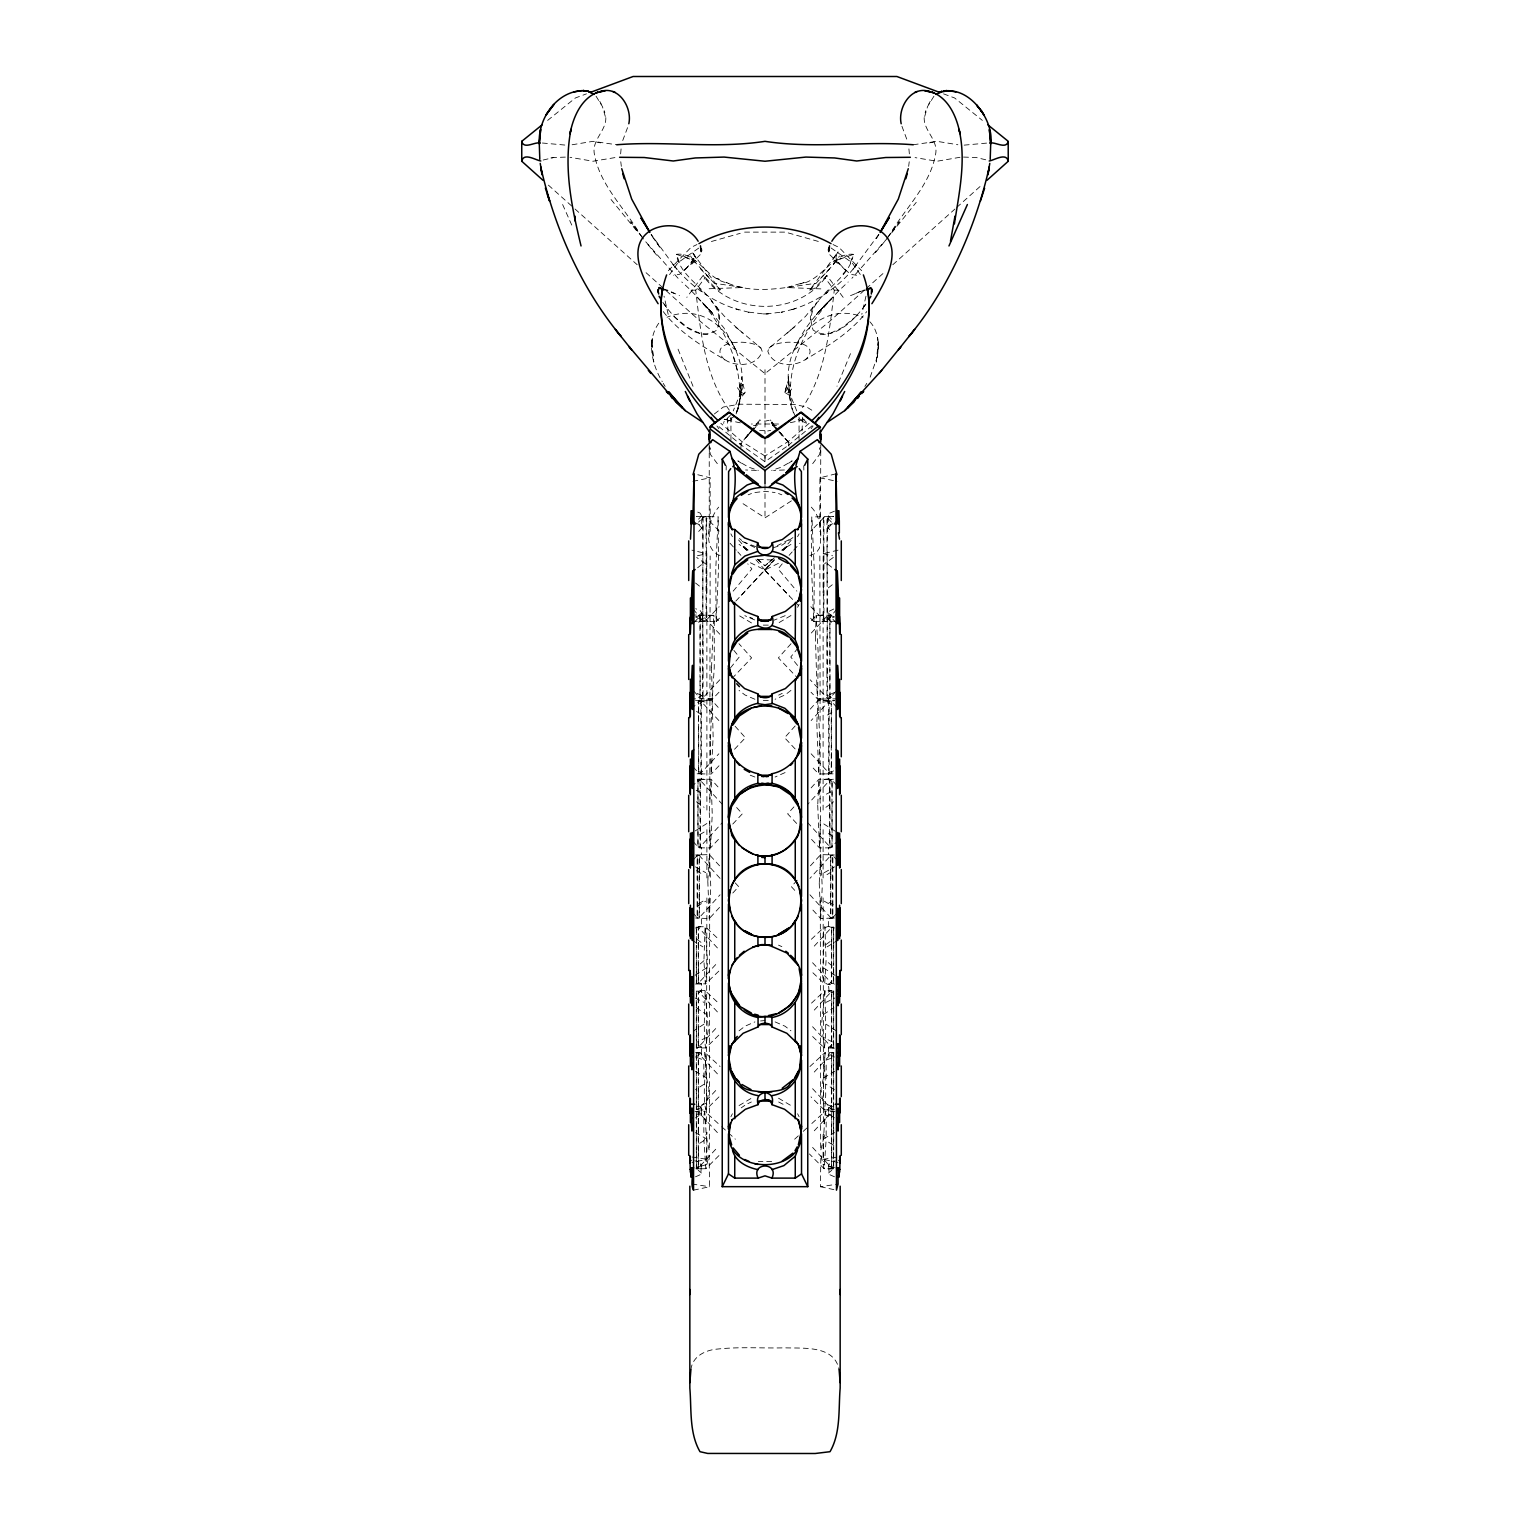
<?xml version="1.0" encoding="UTF-8"?>
<svg xmlns="http://www.w3.org/2000/svg" width="1530" height="1530" viewBox="0 0 1530 1530"><rect width="100%" height="100%" fill="white"/><g stroke="black" fill="none" stroke-linecap="round" stroke-linejoin="round"><path stroke-width="0.75" stroke-dasharray="5 3.75" d="M695.5 1176.8L700.874 1174.428L701.371 1163.469L701.658 1166.262L699.593 1162.532L694.773 1160.754M698.254 1105.234L701.677 1108.791L701.39 1106.611L701.428 1114.031L695.5 1117.895M698.273 1045.105L701.677 1047.687L701.409 1046.176L701.448 1053.96L695.5 1057.058M695.538 928.002L701.486 926.606L701.505 918.574L698.33 918.038M698.369 855.327L701.524 854.601L701.524 847.658L695.557 846.128M698.426 781.122L701.562 779.765L701.582 772.746L695.576 770.317M693.205 766.97L698.751 773.224L698.598 704.374L701.62 702.385L701.639 695.768L695.615 692.478M698.598 622.385L701.696 619.746L701.715 612.956L700.224 610.604L695.653 608.711M706.879 593.066L706.784 553.745L691.943 550.15M693.53 1190.168L709.557 1186.745L709.136 1155.093L705.865 1168.691L696.724 1168.901M709.71 897.861L709.327 1150.732L706.516 1138.856L704.737 1111.335L692.191 1111.526M709.729 876.059L709.786 820.692M709.805 799.081L709.882 734.438M709.901 723.212L709.997 646.138M809.179 423.274L788.371 441.386L765 456.017L765 461.697L741.648 445.345L717.819 425.703M809.963 555.505L815.873 553.267L819.334 548.352L820.482 542.519L820.769 444.943M838.038 1162.513L823.102 1159.3L823.102 1132.276L826.066 1140.615L824.135 1168.691L809.389 1153.945M823.102 897.957L823.656 1124.531L826.047 1115.829L825.397 1111.105L810.02 1125.162M823.102 877.952L823.102 829.662M823.102 810.078L823.102 752.741M823.102 746.449L823.121 611.751M710.016 638.565L710.149 555.964M710.207 531.35L710.111 477.819L694.027 473.803M720.037 555.505C701.677 549.174 708.409 518.594 718.698 507.138M865.253 304.948C854.467 319.923 832.167 343.198 813.157 330.04C801.012 297.91 846.568 285.269 852.86 256.791M823.35 1083.642L823.523 1098.961M826.162 1078.841L826.162 1064.153M698.694 531.446L701.773 528.041L701.639 515.782L700.128 513.105L695.538 511.173M823.37 1143.905L823.408 1161.652M826.162 1135.776L826.162 1118.774M703.838 1064.153L703.838 1078.841M820.673 452.345L820.749 446.798M703.838 1118.774L703.838 1135.776M706.592 1161.652L706.631 1143.905M726.157 470.035L726.234 465.713M811.359 939.267L824.919 926.549L826.066 960.687L824.67 984.077L811.187 971.129M698.292 982.509L701.562 983.828L701.467 991.096L695.519 993.352M718.813 971.129L705.33 984.077L703.934 960.687L705.081 926.549L718.641 939.267M833.544 1048.165L824.268 1047.859L821.591 1024.144L824.957 990.541L831.708 990.541L828.457 990.924L828.17 992.434L829.088 991.306L834.481 993.352M811.512 1003.125L824.957 990.541C824.823 1009.284 827.022 1029.021 824.402 1048.069L811.168 1035.121M698.311 926.683L705.349 926.798L707.51 962.083L705.598 983.809L695.519 984.058M796.748 410.901L790.054 394.491L788.428 376.858L788.428 382.194C784.699 342.835 821.725 299.976 862.958 317.226M833.41 1110.149L824.135 1109.843L828.055 1109.9L824.135 1109.843L820.979 1089.111L823.465 1077.904L825.11 1052.525L834.424 1052.544M820.29 897.861L820.673 1150.732L823.484 1138.856L825.263 1111.335L837.809 1111.526M809.925 1066.525L825.244 1052.391C822.872 1071.268 828.055 1090.756 824.268 1109.977L811.034 1096.895M718.832 1035.121L705.598 1048.069C702.978 1029.078 705.158 1009.054 705.043 990.541L718.488 1003.125M700.912 991.306L701.83 992.434L701.543 990.924L698.292 990.541L704.909 990.465L705.33 991.497L708.333 1029.059L705.732 1047.859L696.456 1048.165M834.5 1176.8L829.126 1174.428L828.629 1163.469L828.342 1166.262L830.408 1162.532L835.227 1160.754M799.062 417.078L799.043 439.703M802.676 417.174L801.988 431.9M718.966 1096.895L705.732 1109.977C701.945 1090.756 707.128 1071.268 704.756 1052.391L720.075 1066.525M706.477 1098.961L706.65 1083.642M835.973 473.803L819.889 477.819L819.793 531.35M834.5 1117.895L828.572 1114.031L828.61 1106.611L828.323 1108.791L831.746 1105.234M695.576 1052.544L704.89 1052.525L706.535 1077.904L709.021 1089.111L705.865 1109.843L696.59 1110.149M692.841 912.779L697.317 917.847L697.317 855.308L692.841 860.376M837.159 860.376L832.683 855.308L832.683 917.847L837.159 912.779M693.836 691.139L700.185 698.292L700.185 615.729L693.836 622.882M698.598 749.509L698.598 724.818M693.186 841.577L698.043 847.027L698.043 779.994L693.186 785.426M696.475 981.839L696.303 983.522L696.303 927.142L696.475 928.825M696.475 1045.832L696.303 1047.514L696.303 991.134L696.475 992.817M696.475 1107.797L696.303 1109.48L696.303 1053.08L696.475 1054.782M696.475 1166.529L696.303 1168.232L696.303 1111.832L696.475 1113.515M831.459 522.132L826.946 517.427L827.405 698.254L810.173 679.779M836.164 622.882L829.815 615.729L829.815 698.292L836.164 691.139M836.795 707.357L831.249 701.103L831.249 773.224L836.795 766.97M836.814 785.426L831.957 779.994L831.957 847.027L836.814 841.577M833.525 928.825L833.697 927.142L833.697 983.522L833.525 981.839M833.525 992.817L833.697 991.134L833.697 1047.514L833.525 1045.832M833.525 1054.782L833.697 1053.08L833.697 1109.48L833.525 1107.797M833.525 1113.515L833.697 1111.832L833.697 1168.232L833.525 1166.529M737.556 410.614L742.93 384.26L745.206 392.445L740.061 398.737L736.599 412.851M719.827 679.779L702.595 698.254L703.054 517.427L698.541 522.132M698.598 721.835L698.751 701.103L693.205 707.357M662.873 302.405C673.869 318.202 696.609 343.485 716.843 330.078C729.447 297.107 680.965 284.427 676.394 254.305C696.991 251.666 706.477 279.206 726.96 282.801C755.438 295.271 786.133 286.99 815.318 283.452M706.898 897.957L706.344 1124.531L703.953 1115.829L704.603 1111.105L719.98 1125.162M819.583 447.85L819.468 449.399M843.183 297.375L826.869 275.438L825.148 278.058L834.29 290.165C829.528 330.289 825.76 373.148 802.504 407.592M834.5 1057.058L828.552 1053.96L828.591 1046.176L828.323 1047.687L831.727 1045.105M620.644 153.899L621.084 148.888M834.462 511.173L829.872 513.105L828.361 515.782L828.227 528.041L831.306 531.446M730.957 439.703L730.938 417.078M720.037 878.335L699.114 855.347L699.114 917.828L720.037 894.821M809.963 894.821L830.886 917.828L830.886 855.347L809.963 878.335M719.157 531.101L706.057 517.484L706.057 620.358L719.157 606.741M718.87 720.553L700.855 701.142L700.855 773.185L718.87 753.793M722.638 804.665L699.994 780.032L699.994 846.989L722.638 822.337M717.417 947.931L698.254 927.276L698.254 983.408L717.417 962.733M717.417 1011.923L698.254 991.268L698.254 1047.4L717.417 1026.726M717.417 1073.869L698.254 1053.214L698.254 1109.346L717.417 1088.691M717.417 1132.621L698.254 1111.966L698.254 1168.098L717.417 1147.424M810.843 606.741L823.943 620.358L823.943 517.484L810.843 531.101M826.927 672.645L826.927 641.376M811.13 753.793L829.145 773.185L829.145 701.142L811.13 720.553M807.362 822.337L830.006 846.989L830.006 780.032L807.362 804.665M812.583 962.733L831.746 983.408L831.746 927.276L812.583 947.931M812.583 1026.726L831.746 1047.4L831.746 991.268L812.583 1011.923M812.583 1088.691L831.746 1109.346L831.746 1053.214L812.583 1073.869M812.583 1147.424L831.746 1168.098L831.746 1111.966L812.583 1132.621M838.058 550.15L823.216 553.745L823.121 593.066M697.183 897.288L697.183 875.868M832.817 875.868L832.817 897.288M691.331 262.72L693.817 258.57L693.243 253.311L696.552 258.895L691.885 251.915L720.209 289.763L718.89 290.375L715.696 288.367L703.188 275.343L686.817 297.375M699.994 671.154L699.994 642.868M697.89 824.976L697.89 802.026M696.475 964.952L696.475 945.712M696.475 1028.944L696.475 1009.704M696.475 1090.909L696.475 1071.669M696.475 1149.642L696.475 1130.402M827.175 551.297L827.175 586.545M830.006 642.868L830.006 671.154M831.402 724.818L831.402 749.509M832.11 802.026L832.11 824.976M833.525 945.712L833.525 964.952M833.525 1009.704L833.525 1028.944M833.525 1071.669L833.525 1090.909M833.525 1130.402L833.525 1149.642M826.927 640.917L827.405 615.768L810.173 634.242M697.183 873.286L697.183 858.139M832.817 899.87L832.817 915.017M702.825 547.032L702.825 522.113M699.994 639.464L699.994 619.478M697.89 799.253L697.89 783.035M696.475 943.398L696.475 929.781M696.475 1007.39L696.475 993.792M696.475 1069.336L696.475 1055.738M696.475 1128.088L696.475 1114.49M827.175 590.81L827.175 615.729M830.006 674.558L830.006 694.544M831.402 752.492L831.402 769.953M832.11 827.749L832.11 843.986M833.525 967.266L833.525 980.883M833.525 1031.277L833.525 1044.875M833.525 1093.223L833.525 1106.821M833.525 1151.975L833.525 1165.573M740.864 447.831L741.361 442.935L750.79 431.747M697.183 915.017L697.183 899.87M832.817 858.139L832.817 873.286M702.825 615.729L702.825 551.297M699.994 694.544L699.994 674.558M698.598 769.953L698.598 752.492M697.89 843.986L697.89 827.749M830.006 619.478L830.006 639.464M832.11 783.035L832.11 799.253M909.222 161.74L908.667 166.349M696.475 980.883L696.475 967.266M696.475 1044.875L696.475 1031.277M696.475 1106.821L696.475 1093.223M696.475 1165.573L696.475 1151.975M833.525 929.781L833.525 943.398M833.525 993.792L833.525 1007.39M833.525 1055.738L833.525 1069.336M833.525 1114.49L833.525 1128.088M740.061 398.737C752.11 355.84 715.849 297.642 667.042 317.226M793.401 412.851C780.453 363.719 812.545 313.784 848.213 281.979M699.497 874.739L699.497 898.416M830.503 898.416L830.503 874.739M706.669 549.423L706.669 588.4M703.073 641.376L703.073 672.645M701.295 723.518L701.295 750.809M700.396 800.821L700.396 826.2M698.598 944.698L698.598 965.966M698.598 1008.691L698.598 1029.958M698.598 1070.656L698.598 1091.923M698.598 1129.389L698.598 1150.656M823.331 588.4L823.331 549.423M828.705 750.809L828.705 723.518M829.604 826.2L829.604 800.821M831.402 965.966L831.402 944.698M831.402 1029.958L831.402 1008.691M831.402 1091.923L831.402 1070.656M831.402 1150.656L831.402 1129.389M699.497 898.76L699.516 917.962L696.991 917.962L697.183 916.088M830.503 874.395L830.503 857.661M706.669 588.973L706.669 616.533M703.073 673.104L703.073 695.194M701.295 751.211L701.295 770.527M700.396 826.563L700.415 847.142L697.68 847.142L697.89 845.134M823.331 548.849L823.331 521.29M828.705 723.116L828.705 703.819M829.604 800.439L829.585 779.86L832.32 779.86L832.11 781.887M698.598 966.272L698.617 983.522L696.303 983.522M698.598 1030.283L698.617 1047.514L696.303 1047.514M698.598 1092.229L698.617 1109.48L696.303 1109.48M698.598 1150.981L698.598 1166.013M831.402 944.393L831.383 927.142L833.697 927.142M831.402 1008.385L831.383 991.134L833.697 991.134M831.402 1070.331L831.383 1053.08L833.697 1053.08M831.402 1129.083L831.383 1111.832L833.697 1111.832M699.497 857.661L699.497 874.395M706.669 521.29L706.669 548.849M719.827 634.242L702.595 615.768L703.073 640.917M701.295 703.819L701.295 723.116M823.331 616.533L823.331 588.973M826.927 695.194L826.927 673.104M828.705 770.527L828.705 751.211M831.402 1166.013L831.402 1150.981M736.14 413.846L739.87 401.338L741.572 376.858L739.946 394.491L733.252 410.901M739.2 404.934C744.269 357.58 716.423 312.369 681.787 281.979M865.961 296.208L861.811 314.339M831.402 721.835L831.402 704.374L828.38 702.385L828.954 701.161L834.385 700.759M738.378 408.128L734.63 416.294L728.663 419.928L724.187 419.297L728.663 419.928M831.402 622.385L828.495 619L834.347 617.011M622.729 140.531L628.084 126.225M789.767 395.505L784.794 392.445L787.07 384.26L791.622 408.128L795.37 416.294L801.338 419.928L805.813 419.297L789.595 422.854M690.91 1369.752C692.268 1356.326 705.655 1349.862 717.78 1349.039C740.08 1346.649 762.552 1348.408 784.928 1347.834C803.9 1348.504 834.5 1345.195 839.09 1369.752M820.826 288.883L786.573 287.544L804.111 282.476L800.592 283.834C821.973 280.678 832.856 252.106 853.453 254.324L849.839 264.135M788.332 380.32L789.231 392.445L784.794 392.445L788.332 380.32L790.8 404.934M828.38 702.385L828.572 695.079L834.385 692.478M697.183 857.068L696.991 855.194L699.516 855.194L699.497 857.508M832.817 916.088L833.009 917.962L830.484 917.962L830.503 898.76M702.825 520.334L702.5 517.236L706.726 517.236L706.669 521.061M699.994 618.063L699.745 615.576L703.131 615.576L703.073 618.636M698.598 703.15L698.369 700.97L701.333 700.97L701.295 703.647M697.89 781.887L697.68 779.86L700.415 779.86L700.396 800.439M829.069 516.547L833.563 516.432L811.78 516.93L811.474 566.788L813.75 621.429L831 621.295M813.979 621.601L814.228 569.064L811.914 516.91M830.006 695.959L830.255 698.445L826.869 698.445L826.927 695.385M831.402 771.197L831.631 773.358L828.667 773.358L828.705 770.68M832.11 845.134L832.32 847.142L829.585 847.142L829.604 826.563M703.073 618.828L702.557 620.549L706.726 620.587L706.669 616.781M831.574 781.122L828.438 779.765L828.419 772.746L834.424 770.317M718.966 1155.571L705.865 1168.691L703.934 1140.615L706.898 1132.276L706.898 1159.3L691.962 1162.513M933.95 96.199L927.582 106.507L924.139 118.422L924.197 117.141C923.374 130.184 937.297 139.039 935.882 152.465C931.215 184.308 904.976 208.233 889.523 234.932M850.489 353.659L836.986 386.268M925.841 110.638L925.172 112.493M752.684 430.159L757.541 425.13L759.415 419.966L765 421.19L770.585 419.966L774.792 425.933M828.227 528.041L830.981 524.924M716.174 621.62L718.488 569.466L718.163 516.853L715.772 569.064L716.097 621.677L719.444 618.197M828.304 619.746L828.897 611.407L834.347 608.711M830.503 857.508L830.484 855.194L833.009 855.194L832.817 857.068M703.073 695.385L703.131 698.445L699.745 698.445L699.994 695.959M701.295 770.68L701.333 773.358L698.369 773.358L698.598 771.197M823.331 521.061L823.274 517.236L827.501 517.236L827.175 547.032M828.705 703.647L828.667 700.97L831.631 700.97L831.402 703.15M698.598 1166.147L698.617 1168.232L696.303 1168.232M828.438 779.765L834.424 779.114M818.78 300.894C813.233 305.541 809.236 312.617 810.594 320.019M701.428 1164.789L700.013 1166.625L695.5 1167.715M701.639 515.782L698.56 519.167M870.168 377.145L877.742 355.495L878.258 341.936L876.231 362.113L878.392 349.682L877.57 337.346L878.469 347.004C878.297 337.652 876.002 327.401 868.887 320.822M798.507 341.267L794.529 349.414C802.638 328.912 817.498 312.292 833.009 297.069M797.589 607.314L799.119 604.274M730.881 1116.766L732.411 1113.744M826.869 275.438L814.362 288.462L809.695 290.088L838.115 251.915L833.448 258.895L836.757 253.311L835.935 258.149L838.669 262.72M928.729 104.136L930.259 101.305M797.589 536.686L799.119 533.855M693.817 258.57L687.639 267.042M701.715 612.956L698.598 615.5M701.448 1107.682L695.5 1109.766M831.631 855.327L828.476 854.601L828.476 847.658L834.443 846.128M828.572 1172.975L831.765 1170.278M700.205 254.726L683.91 270.772M829.126 1114.968L828.208 1116.479L828.495 1113.687L831.746 1112.291M878.736 234.759L876.441 238.489L878.889 234.472M864.871 386.44L866.802 383.341M878.641 234.626L852.822 269.414L856.418 265.187M740.233 395.505L745.206 392.445L740.769 392.445L740.118 388.62L742.93 384.26M787.051 333.177L794.147 327.133L769.074 348.113L767.831 351.288C772.382 365.574 790.627 366.99 802.409 361.348C825.588 347.463 850.049 333.464 866.726 311.604M809.695 290.088L829.738 268.764L839.53 256.065M729.37 410.231C704.412 375.539 700.606 331.264 695.71 290.165L704.89 277.982L703.188 275.343M813.386 306.669L805.488 316.404L792.291 328.701M829.107 1054.533L828.189 1055.872L828.476 1053.711L831.727 1052.812M669.547 274.654L678 262.644L698.942 247.956M755.208 425.933L759.415 419.966M658.761 323.213C646.119 340.788 651.971 364.465 662.241 381.639M788.772 393.095L792.617 387.683M811.091 428.744L813.061 425.971M784.794 392.445L790.188 384.967M886.903 238.546L899.315 221.754L886.903 238.393M863.379 307.454L865.865 304.107M891.646 232.904L916.24 202.343M753.735 427.788L744.422 438.976L750.025 432.646L745.818 437.695L748.935 433.927M833.353 264.575L836.776 260.291L853.453 254.324M730.326 415.242L723.614 422.242M887.802 237.781L851.904 278.307M782.232 563.824L778.12 568.911L796.862 591.154M730.46 667.883L739.239 657.02L731.933 647.936M798.067 647.936L790.761 657.02L799.54 667.883M836.719 609.208L827.501 620.587L823.274 620.587L823.331 616.781M884.149 242.084L873.343 255.147M714.357 413.98L723.269 407.037L739.564 404.207L794.567 404.475L806.731 407.037L813.233 411.073M843.03 274.004L845.631 270.867M833.315 557.456L824.67 563.671M701.639 695.768L698.502 697.412M668.342 270.695L691.024 247.401L696.972 244.551M701.448 1046.979L695.5 1048.165M774.295 559.521L740.75 595.916M782.06 550.628L791.412 539.975M811.493 620.664L816.198 615.347L838.593 614.984M853.51 268.63C837.293 288.061 815.471 302.73 791.144 309.863L795.524 308.486M791.048 643.709L778.388 657.862L797.972 678.479M826.066 293.645L830.924 288.233M733.138 591.154L751.88 568.911L747.768 563.824M789.098 555.352L792.196 551.89M793.764 550.15L799.961 543.227M795.179 725.928L784.603 737.728L795.466 749.279M810.231 709.136L817.881 700.625L834.481 700.434M793.917 806.903L787.663 813.826L797.226 824.058M811.11 787.893L818.933 779.248L831.115 779.153M817.709 313.134L824.402 305.885L819.124 311.565M797.207 880.228L791.335 886.635L797.207 893.023M810.422 865.808L820.711 854.601L834.443 854.983M829.738 268.764L820.558 278.422M719.559 907.405L709.251 918.593L695.538 918M732.794 893.023L738.665 886.635L732.794 880.228M822.872 307.492L820.635 309.921L826.009 304.202L822.203 308.238M812.181 425.703L788.371 445.345M783.437 550.226L788.065 545.235L783.437 550.188M735.834 601.06L774.218 560.095L765 570.154L789.251 595.916M718.431 839.396L710.475 847.926L698.369 847.83M825.148 278.058C796.174 315.945 733.865 315.658 704.89 277.982M732.774 824.058L742.337 813.826L736.083 806.903M719.004 765.765L711.24 774.008L696.877 773.836M734.534 749.279L745.397 737.728L734.821 725.928M718.985 692.229L712.464 699.095L692.191 698.808M732.029 678.479L751.613 657.862L738.952 643.709M687.888 266.622L679.549 274.329L673.391 275.247M754.309 428.496L747.864 435.228L751.077 431.843M823.867 306.459L827.711 302.481M792.923 537.585L782.193 545.043L771.942 548.084M856.494 315.983L842.628 327.401L830.159 333.368M703.934 960.687L698.005 965.851M691.636 264.25L696.227 259.909M757.35 559.177L765 565.832L775.92 556.385M794.644 1139.2L801.471 1132.965M803.173 1131.397L808.318 1126.711M864.393 290.203L828.877 322.046L765 373.645L701.123 322.046L665.607 290.203M866.171 288.615L883.938 272.703M892.812 264.728L954.969 209.017M956.747 207.43L981.61 185.13M767.448 563.69L765 565.832L757.637 559.215M768.653 562.638L773.492 558.45M826.066 944.507L833.047 939.363M739.047 1030.799L744.919 1026.248L754.902 1021.906M706.573 967.821L694.869 975.413M790.953 690.413L785.081 694.945L775.098 699.267M825.894 807.324L833.582 801.777M790.953 615.538L778.502 622.94M739.047 1105.559L751.498 1098.177M547.625 120.411L575.376 97.977L586.468 93.846M697.604 567.783L702.27 564.092M828.342 587.845L834.481 583.006M769.074 348.113C778.789 337.518 824.823 341.037 805.258 359.913M788.983 539.688L777.336 545.694M823.427 1014.524L833.831 1007.754M739.793 444.14L741.361 442.935M790.953 544.393L781.849 550.035M703.934 1024.182L693.473 1031.01M827.08 946.86L837.331 940.548M703.934 1084.33L695.653 1089.59M706.879 823.503L694.62 831.306M786.42 446.722L765 461.697L765 436.031M741.209 1107.854L744.804 1105.368M701.582 772.746L698.426 773.625M823.465 1077.904L834.615 1071.421M824.249 872.693L834.519 866.86M829.088 991.306L828.438 983.828L831.708 982.509M812.679 463.667L819.64 454.353L820.501 449.227M731.837 419.488L723.461 423.236M788.772 463.112L792.158 460.874L781.409 467.166L771.656 470.399M704.125 832.033L697.24 836.145M703.934 1140.615L697.202 1144.861M703.054 901.132L696.628 904.938M791.412 500.865L765 517.848L741.993 503.026M823.484 1138.856L834.558 1132.64M826.984 874.644L833.391 870.647M827.558 714.988L833.506 711.412M706.535 1037.417L697.546 1041.949M826.353 794.147L833.812 790.283M826.066 1002.36L834.806 998M697.106 906.143L705.693 901.208M785.081 772.573L775.098 777.03M785.177 615.672L774.18 620.128M719.578 865.808L709.289 854.601L695.557 854.983M850.508 295.653L868.715 288.214M782.193 693.377L778.655 695.117M750.389 562.753L765 569.982L779.611 562.753M747.807 1103.666L751.364 1101.983M855.825 293.473L862.557 290.069L867.147 290.031M836.776 260.291L846.473 256.16M706.497 1103.168L697.47 1106.611M828.113 525.708L835.17 522.705M826.047 1060.137L833.104 1057.498M700.128 779.229L705.54 779.573L695.576 779.114M701.562 983.828L700.052 984.134M748.151 494.802L751.498 493.521M803.135 282.84L804.111 282.476M706.477 1164.617L696.762 1167.333M543.15 160.038L553.803 157.513L566.502 157.074M695.825 616.743L698.694 615.844M826.047 1115.829L833.104 1113.974M711.393 241.511L740.233 233.325M793.095 309.251L781.142 312.292L783.035 311.91L765 314.128L746.965 311.91L748.859 312.292L734.477 308.486M701.524 847.658L699.726 847.869M759.626 430.408L767.831 430.944M697.451 555.753L706.784 553.745M913.219 144.757L937.01 141.334L957.876 144.757M767.658 430.982L770.699 430.351M692.899 481.338L710.111 477.819M754.902 492.526L765 491.34L775.098 492.526M929.418 142.864L933.262 142.137M828.954 701.161L823.886 702.06L829.834 701.295M757.541 425.13L753.448 425.589M700.166 701.295L706.114 702.06L695.615 700.759M829.011 778.885L824.46 779.573L829.872 779.229M823.102 1159.3L837.828 1157.024M833.276 1168.901L824.135 1168.691L820.864 1155.093L820.443 1186.745L838.058 1184.01M550.953 157.953L553.803 157.513M831.67 918.038L820.749 918.593L810.441 907.405M771.675 1161.5L758.325 1161.5M572.124 144.757L592.99 141.334L616.781 144.757M614.926 157.609L592.99 161.243L569.982 157.284M960.018 157.284L937.01 161.243L915.074 157.609M834.462 918L828.591 918.593L828.514 926.606L831.689 926.683M760.544 1020.95L765 1020.548M778.54 424.02L751.46 424.02M758.325 559.406L775.098 560.133M768.309 313.918L761.691 313.918M784.412 469.978L773.568 470.399M542.385 143.017L565.832 145.14M820.329 334.496L827.137 334.19M768.29 700.472L761.711 700.472M768.29 625.12L761.711 625.12M709.136 288.749L743.465 287.506L714.663 283.318M963.498 157.074L976.197 157.513L986.85 160.038M811.569 839.396L819.525 847.926L831.631 847.83M829.337 926.53C818.454 926.09 826.43 944.698 823.14 951.545C825.225 961.854 815.7 989.222 834.481 984.058M824.364 773.931L832.894 773.778M821.84 621.486L837.752 621.18M837.809 698.808L817.689 699.134L811.015 692.229M833.123 773.836L818.76 774.008L810.996 765.765M698.713 700.606L712.119 700.625L719.789 709.174M744.594 232.12L785.406 232.12L818.607 241.511M691.024 290.165L695.71 290.165M834.29 290.165L838.976 290.165M696.303 927.142L698.617 927.142L698.598 944.393M833.697 983.522L831.383 983.522L831.402 966.272M696.303 991.134L698.617 991.134L698.598 1008.385M833.697 1047.514L831.383 1047.514L831.402 1030.283M696.303 1053.08L698.617 1053.08L698.598 1070.331M833.697 1109.48L831.383 1109.48L831.402 1092.229M696.303 1111.832L698.617 1111.832L698.598 1129.083M833.697 1168.232L831.383 1168.232L831.402 1166.147M695.921 1168.767L702.213 1168.767M827.787 1168.767L834.08 1168.767M823.446 700.568L831.287 700.606M662.853 290.031L667.443 290.069L679.492 295.653M698.885 779.153L711.068 779.248L718.89 787.893M695.519 700.434L706.554 700.568M756.432 470.399L745.588 469.978M830.274 847.869L828.476 847.658M964.168 145.14L987.615 143.017M710.111 516.719L696.475 516.432L718.163 516.853M691.407 614.984L713.802 615.347L718.507 620.664M692.249 621.18L716.097 621.677M699 621.295L708.16 621.486M697.106 773.778L705.636 773.931M702.882 334.19L709.691 334.515M834.5 1048.165L828.552 1046.979M776.552 425.589L772.459 425.13L770.585 419.966M829.948 984.134L828.438 983.828M831.574 773.625L828.419 772.746M834.5 1109.766L828.552 1107.682M698.273 1052.812L701.524 1053.711L701.811 1055.872L700.893 1054.533M856.609 275.247L850.451 274.329L842.112 266.622M834.462 928.002L828.514 926.606M692.172 1157.024L706.898 1159.3M691.943 1184.01L709.557 1186.745M695.653 617.011L701.696 619.746M740.405 422.854L726.75 420.023M596.738 142.137L600.582 142.864M834.5 1167.715L829.987 1166.625L828.572 1164.789M819.889 477.819L837.101 481.338M823.216 553.745L832.55 555.753M820.443 1186.745L836.47 1190.168M696.896 1113.974L703.953 1115.829M754.634 547.453L739.43 540.014M698.254 1112.291L701.505 1113.687L701.792 1116.479L700.874 1114.968M831.498 697.412L828.361 695.768M741.228 463.112L737.843 460.874L748.61 467.166L758.345 470.399M833.238 1167.333L823.523 1164.617M754.634 619.937L744.804 615.672M720.209 289.763L693.415 260.387L676.394 254.305L680.104 264.155M806.54 423.236L798.163 419.488M663.332 288.826L674.175 293.473M831.306 615.844L834.175 616.743M755.667 546.65L744.23 542.156M736.905 309.251L738.856 309.863C712.712 302.309 689.762 285.766 672.99 264.48L677.178 269.414L676.49 268.63M754.902 699.267L744.919 694.945L739.047 690.413M696.896 1057.498L703.953 1060.137M775.098 1021.906L785.081 1026.248L790.953 1030.799M754.902 777.03L748.151 774.41M832.53 1106.611L823.503 1103.168M943.532 93.846L954.624 97.977L982.375 120.411M749.681 617.279L752.664 618.407M778.636 1101.983L785.196 1105.387M683.528 256.16L693.415 260.387L696.839 264.671M728.242 283.28L725.889 282.381L726.96 282.801M778.502 493.521L781.849 494.802M831.402 615.5L828.285 612.956M699.822 333.368L687.352 327.401L673.506 316.002M778.502 1098.177L790.953 1105.559M751.498 622.94L739.047 615.538M694.83 522.705L701.888 525.708M698.235 1170.278L701.428 1172.975M695.194 998L703.934 1002.36M832.454 1041.949L823.465 1037.417M778.502 945.138L781.849 946.63M696.188 790.283L703.647 794.147M835.131 975.413L823.427 967.821M833.028 244.551L838.976 247.401L861.658 270.695M695.385 1071.421L706.535 1077.904M748.151 550.035L739.047 544.393M695.481 866.86L705.751 872.693M695.442 1132.64L706.516 1138.856M835.38 831.306L823.121 823.503M663.274 311.604C679.951 333.464 704.412 347.463 727.591 361.348C739.373 366.99 757.618 365.574 762.169 351.288L760.926 348.113L735.854 327.133L742.949 333.177M832.76 836.145L825.875 832.033M705.33 563.671L696.685 557.456M699.019 524.924L701.773 528.041M833.372 904.938L826.946 901.132M831.44 519.167L828.361 515.782M824.307 901.208L832.894 906.143M692.669 940.548L702.92 946.86M696.169 1007.754L706.573 1014.524M834.347 1089.59L826.066 1084.33M832.798 1144.861L826.066 1140.615M836.528 1031.01L826.066 1024.182M696.494 711.412L702.442 714.988M696.953 939.363L703.934 944.507M696.609 870.647L703.016 874.644M765 456.017L741.648 441.386L720.821 423.274M831.058 247.956L852 262.644L860.453 274.654M717.321 463.667L710.36 454.353L709.499 449.227M696.418 801.777L704.106 807.324M831.995 965.851L826.066 960.687M779.726 432.455L790.207 444.14L779.306 431.536M724.742 359.913C705.177 341.037 751.211 337.518 760.926 348.113M827.73 564.092L832.397 567.783M695.519 583.006L701.658 587.845M829.796 254.726L846.09 270.772M739.43 538.445L741.725 540.453M806.386 422.242L800.706 416.523M737.709 328.701L724.512 316.404L711.182 300.875M548.39 185.13L573.253 207.43M575.031 209.017L637.188 264.728M646.062 272.703L663.829 288.615M721.682 1126.711L726.827 1131.397M728.529 1132.965L735.356 1139.2M833.774 259.909L838.364 264.25M696.991 297.069L710.876 311.565L703.991 304.202L707.797 308.238M678.096 278.307L642.198 237.781M709.614 278.517L700.453 268.859M702.289 302.481L706.133 306.459M611.044 199.512L638.354 232.904M772.459 425.13L777.297 430.179M778.923 431.862L790.207 444.14M765 570.537L799.081 606.186M810.556 618.197L813.826 621.62M746.564 550.188L741.935 545.235L746.564 550.226M765 569.982L755.705 559.502M707.128 307.492L710.876 311.565M712.292 313.134L708.562 309.022L724.015 328.07L735.471 349.414L731.493 341.267M699.076 288.233L703.934 293.645M730.04 543.227L736.236 550.15M737.804 551.89L740.903 555.352M596.05 96.199L602.418 106.507L605.861 118.422L605.803 117.141C606.626 130.184 592.703 139.039 594.118 152.465C598.785 184.308 625.024 208.233 640.477 234.932M738.588 539.975L747.96 550.666M811.302 507.138C818.78 514.883 821.189 526.091 820.749 536.571M838.421 262.299L842.361 267.042M656.657 255.147L645.851 242.084M779.114 431.594L783.838 437.427M777.928 430.217L771.522 422.548L777.756 429.739L771.522 422.548L774.256 425.856M673.582 265.187L651.359 234.626M693.281 609.208L702.5 620.587L703.226 618.847M643.097 238.393L630.685 221.754L643.097 238.546M664.116 304.107L666.621 307.473M716.939 425.971L718.909 428.744M737.384 387.683L741.228 393.095M690.546 255.988L693.415 260.387M663.198 383.341L665.129 386.44M651.264 234.759L653.559 238.489L651.111 234.472M701.046 701.161L701.62 702.385M599.741 101.305L601.271 104.136M730.881 533.855L732.411 536.686M797.589 1113.744L799.119 1116.766M693.014 386.268L677.752 348.381M562.619 204.523L572.316 226.344M901.916 126.225L907.271 140.531M716.614 306.669L719.33 313.057L719.406 320.019M604.828 112.493L604.159 110.638M733.406 356.968L737.288 370.528M826.927 618.828L827.443 620.549L826.869 615.576L830.255 615.576L830.006 618.063M668.189 314.339L664.039 296.208M621.333 166.349L620.778 161.74M908.916 148.888L909.356 153.899M788.639 442.935L788.964 446.186M710.532 449.399L710.417 447.85M739.812 384.967L740.118 388.62M728.012 431.9L727.324 417.174M803.766 465.713L803.843 470.035M709.251 446.798L709.327 452.345M819.851 555.964L819.984 638.565M820.004 646.138L820.099 723.212M820.118 734.438L820.195 799.081M820.214 820.692L820.271 876.059M709.251 536.571L709.231 444.943M765 369.667L765 433.698M765 484.876L765 517.848M706.879 611.751L706.898 746.449M706.898 752.741L706.898 810.078M706.898 829.662L706.898 877.952M815.394 636.212L817.25 697.833L817.689 699.134L823.962 699.019L817.536 699.095L818.301 655.471L816.198 615.347L815.394 636.212M816.81 723.747L818.76 774.008L819.755 737.69L817.881 700.625L816.81 723.747M817.728 805.296L819.525 847.926L820.73 812.583L818.933 779.248L817.728 805.296M819.239 883.193L820.749 918.593L822.222 887.132L820.711 854.601L819.239 883.193M707.816 881.299L709.251 918.593L710.761 886.061L709.289 854.601L707.816 881.299M709.27 812.583L710.475 847.926L712.253 814.591L711.068 779.248L709.27 812.583M710.207 741.189L711.24 774.008L713.133 736.963L712.253 700.778L710.207 741.189M711.546 667.692L712.311 699.134L714.242 667.482L714.281 619.554L713.802 615.347L707.434 615.27L713.669 615.366L711.546 667.692M651.742 341.936L653.769 362.113L651.742 341.936M651.78 342.07L651.531 347.08L652.43 337.346L651.78 342.07M818.78 311.948L816.37 314.645L820.061 310.514L818.78 311.948M829.356 300.76L825.626 304.623L831.345 298.809L829.356 300.76M822.7 615.251L816.332 615.366L822.566 615.27M712.464 699.095L705.904 699L712.311 699.134M719.272 279.301L716.881 278.613L719.272 279.301M711.221 311.948L709.939 310.514L713.63 314.645L711.221 311.948M659.679 247.019L653.635 238.317L659.679 247.019"/><path stroke-width="1.5" d="M689.82 1157.082L689.82 1162.953L690.393 1156.757M692.497 1113.132L689.82 1112.769L689.82 1097.966M692.497 1056.255L689.82 1055.662L689.82 1035.906M689.82 996.202L689.82 970.46L689.82 996.202L692.516 997.044M689.82 792.846L689.82 766.052L690.164 773.549L693.109 773.74M689.82 717.647L689.82 692.421L690.011 698.445L693.186 697.814M689.82 633.592L689.82 618.177L690.011 621.142L691.464 616.303M691.847 1177.182L690.298 1171.75L689.877 1155.552M692.899 1111.928L690.106 1111.985L689.896 1099.649M690.393 1066.104L690.393 1034.854M690.393 938.674L690.393 905.225M690.221 927.027L689.82 907.94L689.82 935.863L690.221 927.027L692.994 927.008M690.279 855.863L689.82 839.205L689.82 867.434L690.279 855.863L693.033 855.844M690.374 759.052L690.374 794.759M690.374 716.289L690.451 697.795M690.393 633.21L690.566 616.265M690.393 597.981L690.393 619.287M691.866 510.752L690.489 539.153M690.891 1177.182L690.891 1167.964L693.664 1167.868M690.891 1109.919L691.981 1107.969L691.981 1131.072L690.891 1118.334L690.891 1109.919L691.866 1109.919M690.891 1057.402L692.019 1043.785L692 1069.795L690.891 1057.402L691.866 1057.402M690.91 993.639L692.076 976.561L692.057 1005.784L690.91 993.639L691.885 993.639M692.115 940.281L690.929 917.885L692.134 908.265L692.669 940.548M690.948 855.06L692.229 832.435L692.191 865.445L690.948 855.06L691.904 855.06M692.363 750.675L692.306 788.505L690.967 770.049L692.363 750.675L693.683 749.91M690.986 700.625L692.516 665.321L692.421 709.518L690.986 700.625L691.962 700.644M692 616.8L691.005 616.781L691.024 608.29L692.707 571.187L695.175 569.523M695.691 523.968L691.024 523.623L691.044 510.771M728.471 594.042L728.471 661.228M728.471 587.29L728.471 523.834M731.55 573.578L734.744 564.838L734.744 529.533L731.799 529.265M801.529 1133.749L801.529 1173.873L795.256 1178.119L771.923 1178.119C779.516 1161.997 750.484 1161.997 758.077 1178.119L734.744 1178.119L728.471 1173.873L728.471 1133.749M798.086 1119.96L784.584 1109.269L771.962 1104.641C777.221 1084.062 746.372 1097.928 739.411 1083.03C727.974 1072.358 725.239 1053.443 734.323 1040.476M798.201 1044.263L786.86 1033.285L772 1026.936L771.885 1017.201L765 1016.436L758.115 1017.201L758 1026.936L743.14 1033.285L731.799 1044.263M798.201 965.392L786.86 952.999L772.057 946.496L772.057 936.8C783.398 934.562 793.477 926.778 798.201 916.183M798.947 886.616C794.166 875.581 783.953 867.089 772.095 864.813L772.095 855.06C783.494 852.899 792.942 844.885 798.469 834.921M729.351 749.872C734.094 761.73 745.301 771.082 757.847 773.683L757.866 783.379L760.028 783.685L772.019 783.513L772.153 773.683C784.699 771.082 795.906 761.73 800.649 749.872M731.34 676.222L744.613 688.577L757.809 693.855L757.943 703.685L765 704.718L772.057 703.685L772.191 693.855L785.387 688.577L798.66 676.222M732.239 677.025C724.646 662.433 730.365 643.116 744.23 634.51C751.976 624.144 777.948 635.696 772.229 616.475L785.387 611.407L798.297 601.003M733.692 604.14C724.111 590.025 729.6 569.294 744.23 560.975C752.358 551.278 777.795 561.95 772.287 542.729L782.289 539.574L795.256 529.533L798.201 529.265M798.201 724.723L795.256 718.048L795.256 679.263M798.201 647.171L795.256 639.827L795.466 602.418M798.698 504.441C794.778 498.225 792.769 463.915 797.187 466.707M801.529 668.304L801.529 738.206M801.529 517.503L801.395 471.603L799.253 468.658M693.014 474.74L698.77 454.219L712.655 439.665L729.944 451.369L722.236 459.096L722.236 1186.668L807.764 1186.668L807.764 459.096L800.056 451.369L817.345 439.665L831.23 454.219L836.986 474.74M839.607 1122.504L839.607 1098.597M839.607 1002.992L839.607 972.831M839.607 905.225L839.607 938.674M839.607 868.065L839.607 833.142M839.626 794.759L839.626 759.052M839.626 679.148L839.626 716.289M692.707 571.187L692.593 623.379L691.56 615.003L691.005 616.781M694.83 522.705L692.803 521.998L694.027 473.803L693.53 1190.168C689.609 1183.359 694.926 1171.483 690.891 1167.964M732.813 466.707C736.466 461.199 735.892 499.679 731.302 504.441M689.82 1112.769L690.106 1111.985M689.839 1294.514L689.858 1289.522M689.82 1055.662L690.011 1052.659L692.918 1052.678M709.251 441.979L709.346 433.908L709.231 438.498M711.813 426.201L764.637 467.645L818.187 426.201L800.668 412.526L768.194 437.102L765 438.135L761.806 437.102L729.332 412.526L710.341 426.334L710.379 429.184L765 470.532L820.424 427.501L801.204 412.086L765 437.79L728.796 412.086L710.341 426.334M657.843 291.981L659.22 287.583L663.332 288.826M840.161 1037.264L839.855 1052.717L837.082 1052.678M709.231 439.779L709.652 430.064M689.839 792.865L690.355 781.849L693.09 781.83M689.992 715.141L690.451 705.292L693.167 705.292M690.145 634.281L690.566 623.513L693.281 623.494M820.271 431.594L820.004 438.785M840.123 1155.552L839.702 1171.75L838.153 1177.182M840.104 1099.649L839.894 1111.985L837.101 1111.928M689.858 1382.642L690.91 1369.503M728.299 978.76L728.471 904.02M728.299 1055.528L729.714 1045.908M728.299 1128.949L728.452 1125.984M691.024 523.623L691.943 516.337L692.803 521.998M954.988 216.113L950.474 241.281M540.817 160.994C535.519 160.134 523.604 152.178 521.749 161.243L543.054 180.349M521.807 160.268L521.749 161.243L521.749 141.334L542.079 124.886M989.738 143.055C995.189 141.525 1006.185 149.844 1008.251 141.334L987.921 124.886M1008.193 142.137L1008.251 161.243L986.946 180.349M990.197 159.311L990.732 143.112L989.355 129.438L990.675 143.935C994.844 118.881 964.684 78.814 935.977 94.42M837.885 940.281L839.071 917.885L837.866 908.265L837.331 940.548M840.18 996.202L840.18 970.46L840.18 996.202L837.484 997.044M801.165 662.414L799.941 671.421L795.677 680.525M839.109 1109.919L838.019 1131.072L838.019 1107.969L839.109 1109.919L838.134 1109.919M801.089 827.673L801.49 823.255M801.089 985.339L801.49 980.94M801.089 749.069L801.701 742.547M801.28 670.025L801.701 665.799M835.17 522.705L837.197 521.998L838.058 516.337L838.976 523.623L834.309 523.968M839.109 1057.402L838 1069.795L837.981 1043.785L839.014 1048.222L839.109 1057.402L838.134 1057.402M801.28 526.186L801.548 519.626M839.09 993.639L837.943 1005.784L837.924 976.561L839.09 984.039L839.09 993.639L838.115 993.639M772.287 542.729C771.56 550.418 758.44 550.418 757.713 542.729L744.613 537.948L734.744 529.533M839.779 917.56L840.18 907.94L840.18 935.863L839.779 917.56L837.006 917.579M662.394 288.501C654.381 338.474 679.913 388.084 714.816 422.452M989.776 163.366L987.921 174.841L989.279 166.885C976.102 225.885 949.002 288.52 908.763 336.657L914.653 329.409M728.452 817.747L728.911 814.381M728.452 975.509L728.911 972.181M731.914 1119.96L745.416 1109.269L758.039 1104.641C759.301 1098.177 770.699 1098.177 771.962 1104.641M772.229 616.475C770.833 622.959 759.167 622.959 757.771 616.475L744.613 611.407L731.703 601.003M954.395 223.896C959.157 192.837 966.367 160.593 959.004 129.323L960.037 133.722M569.963 133.722L570.996 129.323C563.308 168.071 571.971 208.233 581.037 245.967M871.316 294.009L871.603 288.462L866.649 288.826M908.265 168.721L898.32 199.053L880.133 232.464M772.191 693.855C769.992 699.038 760.008 699.038 757.809 693.855M758 1026.936C760.238 1021.983 769.762 1021.983 772 1026.936M628.811 123.758C632.464 107.559 618.502 84.896 599.97 91.666L605.115 90.767L595.878 92.909L598.134 92.087C581.821 97.977 573.731 115.974 570.384 131.886M839.052 855.06L837.809 865.445L837.771 832.435L839.052 845.937L839.052 855.06L838.096 855.06M839.721 847.639L840.18 839.205L840.18 867.434L839.721 847.639L836.967 847.658M758.039 1104.641C753.104 1084.368 783.303 1097.565 790.57 1083.049C801.816 1072.53 804.551 1054.38 796.308 1041.261M729.906 889.905L728.376 900.367L730.403 911.918M800.286 675.38L801.089 672.129M730.346 969.867C726.253 983.293 730.747 998.861 741.725 1007.715M800.094 910.866L801.624 900.367L799.578 888.834M907.252 173.579L905.856 178.742M837.197 521.998L835.973 473.803L836.47 1190.168L838.058 1184.01L838.038 1168.155L839.109 1167.964L836.336 1167.868M710.761 442.744L711.603 440.525M728.911 586.009L729.714 582.93M800.286 601.194L801.548 589.069M799.655 1067.787L801.012 1054.591L798.335 1044.397M800.286 1138.052L801.089 1134.973M730.346 653.386L728.988 666.506L731.665 676.662M800.649 1065.53C798.928 1080.754 787.166 1093.262 771.962 1095.614M730.346 1123.039L728.988 1135.509L731.665 1144.842M839.894 1111.985L837.503 1113.132M799.655 526.856C803.231 516.91 800.037 504.977 792.062 498.091M800.056 451.369L795.944 465.407M800.649 988.303C798.392 1002.934 786.554 1014.964 772.019 1017.488M829.528 245.795L828.801 251.628M758.077 1178.119L765 1175.843L771.923 1178.119M772.153 773.683L766.645 776.609M984.612 188.209L980.405 201.08M729.714 810.977L730.881 807.591M798.507 833.831C817.479 755.342 691.617 780.53 739.411 845.44M731.493 806.673L728.835 820.271L731.493 833.831M798.507 601.118L801.165 588.801L798.335 576.064M798.507 993.429L801.165 979.984L799.157 968.777M797.493 1150.311L795.256 1156.221L795.256 1178.119M731.493 727.553L728.835 740.903L731.665 754.615M731.799 965.392C739.985 953.171 757.656 940.204 772.057 946.496M701.199 251.628L700.472 245.795M666.64 274.903C647.592 326.961 680.295 384.527 717.551 420.061M731.799 647.171C734.783 635.352 746.353 627.912 757.771 625.598L757.771 616.475M798.335 754.615L801.165 740.903L798.507 727.553M731.665 1044.397L728.835 1057.766L730.824 1068.705M731.493 650.403L737.077 641.395L747.807 632.999M798.335 676.643C804.474 662.892 800.324 645.431 788.256 636.27C780.377 627.147 766.262 631.048 757.771 625.598M731.799 724.723C735.337 713.19 746.449 705.751 757.809 703.322M948.963 245.967L967.381 204.523M731.914 804.072C736.217 793.248 746.583 785.617 757.866 783.379M731.665 576.083L728.835 588.801L731.493 601.118M797.761 601.481C804.895 588.476 800.171 571.13 788.275 562.638C780.434 550.551 752.225 563.04 757.713 542.729M732.239 1119.539C707.797 1179.687 822.184 1179.707 797.761 1119.539M798.335 1144.861L801.165 1132.181L798.507 1119.883M731.053 886.616C737.517 871.259 755.686 860.721 772.095 864.813M690.91 984.039L691.885 984.039M844.675 391.508L832.97 413.846L820.654 431.747M842.361 396.327L840.142 400.917L842.533 395.964M728.471 1173.873L722.236 1186.668M797.761 529.877C821.381 473.153 708.62 473.133 732.239 529.877M804.589 465.35L807.764 459.096M869.977 298.025L870.914 296.208M731.665 806.291L739.43 794.797L750.962 787.07M732.774 725.124L739.411 715.906L751.345 708.141M798.335 993.831L790.57 1005.191L778.636 1012.994M795.007 1077.197L798.335 1071.153M732.774 574.133L737.077 567.783L747.807 559.789M795.007 1150.656L797.226 1146.792M795.657 758.899C827.29 689.59 704.374 687.601 733.692 758.077M837.637 750.675L839.033 770.049L837.694 788.505L837.637 750.675L836.317 749.91M772.095 855.06C756.623 860.223 738.99 848.423 731.531 834.921M871.89 303.705C884.168 284.236 905.607 248.415 880.228 230.992C864.794 221.448 841.328 225.025 831.842 241.262M818.952 417.327L815.069 423.102M788.753 471.393L798.01 458.388L786.018 473.019L788.199 471.355M730.747 468.658L728.605 471.603L728.471 517.503M793.496 923.279L795.715 920.219M860.243 393.229L844.79 410.595L827.328 422.28M793.267 923.661L795.39 920.811M898.34 349.854L901.055 346.411L879.157 373.397M737.307 957.493C728.93 967.209 726.406 981.572 731.493 993.429M913.888 330.346L899.678 348.132M735.375 1038.698L737.307 1036.365M881.701 370.356L848.366 406.961L854.639 401.147M853.51 401.74L861.466 391.718L847.524 408.07L853.644 402.065M863.016 392.196L863.666 391.451L861.677 393.669M737.077 498.627C729.695 506.143 726.482 518.02 730.824 527.888M815.184 422.452C850.087 388.084 875.638 338.474 867.625 288.501M734.744 564.838L744.957 556.002L757.732 551.374M795.256 1156.221L783.896 1165.611L771.923 1169.647M734.744 494.305L747.08 485.029L753.755 482.658L760.716 486.808M859.382 396.174L857.202 398.469L858.406 397.188M790.57 765.268L792.693 763.107M792.923 1079.836L782.174 1088.251M812.449 420.061C849.724 384.527 882.408 326.961 863.36 274.903M844.79 410.595L847.697 407.879M792.923 1153.123L782.174 1161.098M739.411 955.294L744.23 951.22M789.078 927.754L778.808 934.256M769.284 486.808L795.237 467.606M771.579 484.188L783.857 474.683M786.21 472.866L792.597 467.97M741.209 495.318L747.807 491.13M788.122 928.634L778.502 934.256M867.147 290.031L870.761 287.583M698.942 243.614C739.162 221.563 790.838 221.563 831.058 243.614M839.855 1052.717L840.18 1055.662L837.503 1056.255M959.616 131.886C956.269 115.974 948.179 97.977 931.866 92.087L934.122 92.909L924.885 90.767L930.03 91.666C911.498 84.896 897.536 107.559 901.189 123.758M917.101 91.494L914.73 92.45M768.385 783.284L766.645 783.437M590.905 92.202L633.114 76.5L896.886 76.5L939.095 92.202M753.582 707.453L761.519 705.598M776.418 1013.682L768.481 1015.538M709.576 427.501L711.813 426.813M751.364 786.917L761.519 784.374M731.799 916.183C738.34 931.713 755.954 939.554 772.057 936.8M752.664 946.955L761.864 944.909L771.254 945.291M763.355 783.437L761.615 783.284M761.615 776.456L768.385 776.456M583.695 90.653C556.977 90.576 537.566 118.747 539.325 143.935L540.645 129.438L539.268 143.112L539.803 159.311M574.075 91.915L581.572 90.633M771.942 1091.789L758.058 1091.789M758.039 629.48L771.942 629.48M771.254 775.213L758.746 775.213M835.208 1104.335L839.894 1104.105M758.746 1024.545L771.254 1024.545M771.254 696.38L758.746 696.38M768.481 621.18L760.372 620.931M771.254 620.013L758.746 620.013M758.746 1101.084L771.254 1101.084M768.481 697.355L760.372 697.106M761.519 944.584L769.628 944.852M741.247 471.393L743.982 473.019L741.247 471.393L731.99 458.388L729.944 451.369M768.481 856.054L760.372 855.786M913.219 144.757C863.8 140.837 814.228 148.926 765 141.334C715.772 148.926 666.2 140.837 616.781 144.757M690.087 1160.524L691.063 1160.467M765 937.068C812.679 937.947 812.717 862.939 765 863.876C717.302 862.939 717.283 937.947 765 937.068L765 944.106M690.087 1169.379L692.899 1169.341M619.593 157.284L644.283 157.513L673.257 160.994L695.347 157.953L724.073 157.074L765 161.243L805.908 157.074L834.634 157.953L856.743 160.994L885.717 157.513L910.388 157.284M690.106 1104.105L694.792 1104.335M838.574 520.449L838.134 510.752M838.536 616.303L839.435 623.513L836.719 623.494M840.008 715.141L839.549 705.292L836.834 705.292M840.18 717.647L840.18 692.421L839.989 698.445L836.814 697.814M837.063 1044.168L839.855 1044.149M840.161 792.865L839.645 781.849L836.91 781.83M837.044 981.782L839.817 981.744M690.183 981.744L692.956 981.782M840.18 792.846L840.18 766.052L839.836 773.549L836.891 773.74M692.956 990.637L690.164 990.675M839.721 855.863L836.967 855.844M989.183 160.994C994.481 160.134 1006.396 152.178 1008.251 161.243L1008.193 160.268M690.986 1048.222L691.866 1048.222M838.038 700.644L839.014 700.625L839.014 692.134L837.484 665.321L837.579 709.518L839.014 700.625M838.077 779.095L839.033 779.095M690.221 917.56L692.994 917.579M837.101 1169.341L839.913 1169.379M838.115 928.194L839.071 928.175M838 616.8L838.995 616.781L838.976 608.29L837.293 571.187L834.825 569.523M690.929 917.885L691.885 917.885M690.948 845.937L691.904 845.937M691.024 608.29L692 608.271M690.986 692.134L691.962 692.134M690.967 770.049L691.923 770.049M839.779 927.027L837.006 927.008M690.891 1118.334L691.866 1118.334M838.134 1118.334L839.109 1118.334M838 608.271L838.976 608.29M838.038 692.134L839.014 692.134M838.077 770.049L839.033 770.049M838.096 845.937L839.052 845.937M690.279 847.639L693.033 847.658M838.115 917.885L839.071 917.885M839.014 1048.222L838.134 1048.222M690.967 779.095L691.923 779.095M690.929 928.175L691.885 928.194M838.115 984.039L839.09 984.039M839.836 990.675L837.044 990.637M540.262 143.055C534.812 141.525 523.815 149.844 521.749 141.334L521.807 142.137M692.937 1044.168L690.145 1044.149L689.839 1037.264M758.746 547.262L768.136 547.51M838.44 532.861L839.511 539.153M761.711 857.412L765 857.565M838.937 1160.467L839.913 1160.524M767.314 705.712L771.942 706.057M765 784.259L778.636 786.917M818.187 426.201L819.659 426.334M586.889 90.997L583.332 90.633L588.209 91.341L594.023 94.42M765 1099.554L769.628 1100.127M948.428 90.633L955.925 91.915M734.534 602.418L734.744 639.827M755.667 854.811C782.786 863.436 810.556 832.683 798.507 806.673M754.634 1163.642L758.058 1164.464M754.634 1014.218L758.058 1015.059M757.981 1017.488C743.446 1014.964 731.608 1002.934 729.351 988.303M758.077 1169.647C747.424 1167.581 735.433 1161.595 732.507 1150.311M772.134 783.379C783.417 785.617 793.783 793.248 798.086 804.072M772.229 625.598L784.355 630.092L795.256 639.827M772.191 703.322L784.871 708.294L795.256 718.048M758.039 1095.614C742.834 1093.262 731.072 1080.754 729.351 1065.53M772.268 551.374C783.857 553.707 796.403 560.879 798.45 573.578M818.187 426.813L820.424 427.501M776.245 482.658L782.92 485.029L795.256 494.305M778.636 558.469L788.007 563.327M615.27 92.45L612.899 91.494M778.636 708.141L788.007 713.515M751.364 1012.994L741.993 1007.582M752.664 853.855L741.725 847.582M751.192 934.256L744.555 930.756M763.355 776.609L757.847 773.683M744.804 1159.511L748.916 1161.347M751.498 934.256L744.919 930.852M779.038 631.718L787.988 636.71M750.962 1089.551L741.993 1084.521M702.672 422.28L685.211 410.595L668.534 391.718L682.476 408.07L674.654 400.42L628.945 346.411L631.66 349.854M779.038 787.07L790.57 794.797L798.335 806.291M744.23 769.341L749.681 772.363M744.23 1009.571C777.412 1035.638 822.452 983.771 790.57 955.294M785.177 492.603L788.007 494.458M659.22 287.583L662.853 290.031M737.403 467.97L743.79 472.866M785.77 951.22L788.275 953.133M746.143 474.683L758.421 484.188M734.763 467.606L753.755 482.658M676.356 402.065L681.634 406.961L675.361 401.147M682.303 407.879L685.211 410.595M739.411 1155.246L733.176 1147.883M671.594 397.188L672.798 398.469L670.618 396.174M790.57 565.66L796.824 573.042M736.733 683.757L739.43 686.683M790.57 639.081L796.824 646.884L801.012 659.889M736.466 1078.841L739.411 1082.15M668.323 393.669L666.334 391.451L666.984 392.196M736.733 762.227L739.43 765.287M790.57 715.887L796.824 723.996M739.43 1005.191L731.665 993.831M676.49 401.74L669.758 393.229M648.299 370.356L650.843 373.397M615.347 329.409L621.237 336.657C580.998 288.137 554.568 227.989 540.721 166.885L542.079 174.841L540.224 163.366M630.322 348.132L616.112 330.346M741.801 471.355L731.99 458.388L734.056 465.407M709.346 431.747L697.011 413.846L687.467 395.964M734.285 920.219L736.504 923.279M714.931 423.102L711.048 417.327M698.158 241.262C688.672 225.025 665.206 221.448 649.772 230.992C624.393 248.415 645.832 284.236 658.11 303.705M734.993 1077.197L731.665 1071.153M649.868 232.464L631.68 199.053L621.735 168.721M659.067 296.208L660.004 298.025M722.236 459.096L725.411 465.35M801.529 1173.873L807.764 1186.668M685.325 391.508L689.858 400.917L687.639 396.327M818.397 440.525L819.239 442.744M799.119 807.591L800.286 810.977M547.396 194.616L549.595 201.08L545.369 188.037M624.144 178.742L622.748 173.579M729.714 601.194L728.299 592.053M728.911 672.129L729.714 675.38M800.286 1045.908L801.701 1055.528M657.9 289.61L658.684 294.009M839.607 1156.757L840.18 1162.953L840.18 1157.082M801.089 814.381L801.548 817.747M801.089 972.181L801.548 975.509L801.529 904.02M838.995 616.781L838.44 615.003L837.407 623.379L837.293 571.187M839.09 1369.503L840.142 1382.642M728.299 522.419L728.72 526.186M728.299 665.799L728.72 670.025M728.299 742.547L728.911 749.069M728.51 823.255L728.911 827.673M839.435 616.265L840.18 633.592M820.348 430.064L820.769 439.779M575.012 216.113L575.318 221.315M801.548 1125.984L801.701 1128.949M839.435 623.513L839.855 634.281M709.997 438.785L709.729 431.594M820.769 438.498L820.654 433.908L820.749 441.979M872.1 289.61L872.138 292.001M840.142 1289.522L840.161 1294.514M839.339 532.899L839.32 520.41M839.549 697.795L839.549 705.292M839.645 773.702L839.645 781.849M838.956 510.771L838.976 523.623M757.905 855.06L757.905 864.813M757.943 936.8L757.943 946.496M841.29 540.893L841.29 580.52M841.29 634.548L841.29 679.473M841.29 717.551L841.29 756.795M841.29 795.275L841.29 831.746M841.29 869.556L841.29 903.599M841.29 940.051L841.29 970.613M841.29 1004.043L841.29 1034.624M841.29 1065.989L841.29 1096.57M841.29 1124.741L841.29 1155.322M840.18 1035.906L840.18 1055.662M840.18 1097.966L840.18 1112.769M840.161 1186.19L840.161 1388.054C838.402 1409.226 840.907 1432.864 830.006 1451.702L815.184 1453.5L707.74 1453.443L699.994 1451.702C689.093 1432.864 691.598 1409.226 689.839 1388.054L689.839 1186.19M839.607 597.981L839.607 633.21M839.607 1034.854L839.607 1066.104M839.109 1167.964L839.109 1177.182M801.529 523.834L801.529 587.29M801.529 594.042L801.529 661.228M801.529 745.512L801.529 817.02M801.529 824.441L801.529 896.561M801.529 983.006L801.529 1052.984M801.529 1060.099L801.529 1127.036M795.256 529.533L795.256 564.838M795.256 758.708L795.256 798.45M795.256 839.836L795.256 880.056M795.256 921.615L795.256 961.624M795.256 1002.609L795.256 1041.681M795.256 1081.308L795.256 1118.717M765 470.532L765 483.901M765 856.704L765 863.762M765 1016.436L765 1023.245M765 1093.204L765 1099.688M734.744 679.263L734.744 718.048M734.744 758.708L734.744 798.45M734.744 839.836L734.744 880.056M734.744 921.615L734.744 961.624M734.744 1002.609L734.744 1041.681M734.744 1081.308L734.744 1118.717M734.744 1156.221L734.744 1178.119M728.471 668.304L728.471 738.206M728.471 745.512L728.471 817.02M728.471 824.441L728.471 896.561M728.471 983.006L728.471 1052.984M728.471 1060.099L728.471 1127.036M690.374 679.148L690.374 700.434M690.393 833.142L690.393 868.065M690.393 972.831L690.393 1002.992M690.393 1098.597L690.393 1122.504M688.71 540.893L688.71 580.52M688.71 634.548L688.71 679.473M688.71 717.551L688.71 756.795M688.71 795.275L688.71 831.746M688.71 869.556L688.71 903.599M688.71 940.051L688.71 970.613M688.71 1004.043L688.71 1034.624M688.71 1065.989L688.71 1096.57M688.71 1124.741L688.71 1155.322M828.591 250.423L828.763 248.3L828.591 250.423M889.026 217.948L881.012 231.03L889.026 217.948M546.306 114.54L553.86 104.499L546.306 114.54M938.942 92.489L941.792 91.341L938.942 92.489M943.455 90.959L947.032 90.595L943.455 90.959M586.22 90.92L582.968 90.595L586.22 90.92M591.058 92.489L588.209 91.341L591.058 92.489M976.618 105.054L981.782 111.537L976.618 105.054M983.694 114.54L981.399 111.021L983.694 114.54M649.064 230.915L640.974 217.948L648.988 231.03M701.295 248.816L701.409 251.016L701.295 248.816"/></g></svg>
